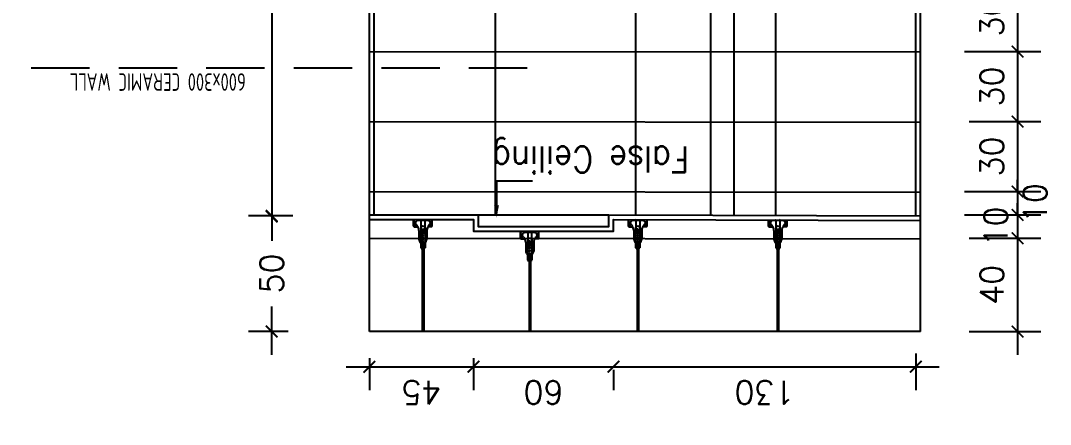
# Model space of a CAD drawing. Header units: centimetres. Extents: x -1797 to 2001, y -8788 to 1856.
# Drawn here: x -1098.6 to -657.5, y -4582.2 to -4409.1 of the extents above; entities that cross this region are included whole.
import ezdxf
from ezdxf.xclip import XClip

# ---------------------------------------------------------------- set-up
doc = ezdxf.new("R2010")
doc.units = ezdxf.units.CM
doc.header["$LTSCALE"] = 100
doc.header["$MEASUREMENT"] = 0
doc.header["$XCLIPFRAME"] = 0
doc.set_wipeout_variables(frame=1)
doc.header["$PDMODE"] = 35
doc.linetypes.add('A0-01 FLOOR PLANS$0$HIDDEN', pattern=[0.375, 0.25, -0.125])
doc.linetypes.add('HIDDEN', pattern=[0.375, 0.25, -0.125])
for name, color, linetype in [('A0-01 FLOOR PLANS$0$HIDDEN -03', 8, 'A0-01 FLOOR PLANS$0$HIDDEN'), ('CEILING', 161, 'Continuous'), ('CEILING HANGER', 8, 'Continuous'), ('DIM', 1, 'Continuous'), ('HATCH-1', 252, 'Continuous'), ('HIDDEN -03', 8, 'HIDDEN'), ('ID_Flooring_02', 127, 'Continuous'), ('TEXT', 3, 'Continuous'), ('Text-1', 3, 'Continuous'), ('WALL-01', 7, 'Continuous'), ('WALL-03', 2, 'Continuous'), ('WALL-04', 1, 'Continuous'), ('WALL-05', 8, 'Continuous')]:
    doc.layers.add(name, color=color, linetype=linetype)
doc.styles.add('HB25Small', font='ARCHSTYL.SHX', dxfattribs={"width": 0.8, "height": 2.5})
doc.styles.add('ISO', font='isocp2.shx', dxfattribs={"width": 0.8})
doc.styles.add('ROMANS', font='romans')
doc.dimstyles.new('AS-17-100', dxfattribs={"dimtxt": 10, "dimasz": 5, "dimexe": 10, "dimexo": 10, "dimgap": 6, "dimtad": 1, "dimtoh": 1, "dimdec": 0, "dimdsep": 46, "dimtxsty": 'ROMANS', "dimblk1": 'ARCHTICK', "dimblk2": 'ARCHTICK', "dimsah": 1, "dimcen": 25, "dimdle": 10, "dimclrd": 1, "dimclre": 1, "dimclrt": 2, "dimadec": 0, "dimazin": 0, "dimtfac": 1, "dimtdec": 0, "dimtofl": 0, "dimtmove": 2, "dimatfit": 3, "dimldrblk": 'ARCHTICK', "dimfxl": 1, "dimtolj": 1, "dimtzin": 0, "dimarcsym": 0})
doc.dimstyles.new('DIM DET', dxfattribs={"dimtxt": 0.05, "dimasz": 0.025, "dimexe": 0.025, "dimexo": 0.025, "dimgap": 0.025, "dimtad": 1, "dimzin": 0, "dimdsep": 46, "dimtxsty": 'ISO', "dimblk": 'ARCHTICK', "dimcen": 0.1, "dimdle": 0.025, "dimclrd": 15, "dimclre": 15, "dimclrt": 2, "dimadec": 0, "dimazin": 0, "dimtfac": 1, "dimtmove": 2, "dimatfit": 0, "dimldrblk": 'ARCHTICK', "dimfxl": 0.17, "dimtzin": 1, "dimarcsym": 0})

# ---------------------------------------------------------------- blocks, each defined once
blk = doc.blocks.new('A0-01 FLOOR PLANS')
at = {"layer": 'A0-01 FLOOR PLANS$0$HIDDEN -03'}
blk.add_line((-400, 753), (-400, 2648), dxfattribs=at)
blk = doc.blocks.new('SUP')
at = {"layer": 'CEILING HANGER', "extrusion": (-6.56544e-09, 1.61575e-05, 1)}
for p, q in [((-555.86, -4415.29, 0.02), (-555.86, -4347.85, 0.02)), ((-555.25, -4415.29, 0.02), (-555.25, -4347.85, 0.02)), ((-556.44, -4415.38, 0.02), (-556.44, -4413.19, 0.02)), ((-556.34, -4415.29, 0.02), (-554.71, -4415.29, 0.02)), ((-555.86, -4414.67, 0.02), (-555.86, -4414.7, 0.02)), ((-555.86, -4414.7, 0.02), (-555.84, -4414.74, 0.02)), ((-555.84, -4414.74, 0.02), (-555.82, -4414.77, 0.02)), ((-555.82, -4414.77, 0.02), (-555.79, -4414.79, 0.02)), ((-555.79, -4414.79, 0.02), (-555.75, -4414.82, 0.02)), ((-555.75, -4414.82, 0.02), (-555.71, -4414.84, 0.02)), ((-555.71, -4414.84, 0.02), (-555.66, -4414.85, 0.02)), ((-555.66, -4414.85, 0.02), (-555.61, -4414.86, 0.02)), ((-555.61, -4414.86, 0.02), (-555.56, -4414.86, 0.02)), ((-555.56, -4414.86, 0.02), (-555.5, -4414.86, 0.02)), ((-555.5, -4414.86, 0.02), (-555.45, -4414.85, 0.02)), ((-555.45, -4414.85, 0.02), (-555.4, -4414.84, 0.02)), ((-555.4, -4414.84, 0.02), (-555.36, -4414.82, 0.02)), ((-555.36, -4414.82, 0.02), (-555.32, -4414.79, 0.02)), ((-555.32, -4414.79, 0.02), (-555.29, -4414.77, 0.02)), ((-555.29, -4414.77, 0.02), (-555.27, -4414.74, 0.02)), ((-555.27, -4414.74, 0.02), (-555.26, -4414.7, 0.02)), ((-555.26, -4414.7, 0.02), (-555.25, -4414.67, 0.02)), ((-554.61, -4415.38, 0.02), (-554.61, -4413.19, 0.02)), ((-557.24, -4420.73, 0.02), (-557.24, -4417, 0.02)), ((-556.44, -4422.11, 0.02), (-556.44, -4415.38, 0.02)), ((-554.61, -4419.5, 0.02), (-556.44, -4419.5, 0.02)), ((-554.61, -4422.1, 0.02), (-554.61, -4415.38, 0.02)), ((-553.82, -4420.73, 0.02), (-553.82, -4417, 0.02)), ((-559.5, -4422.53, 0.02), (-559.5, -4426.15, 0.02)), ((-559.37, -4423.36, 0.02), (-559.5, -4423.36, 0.02)), ((-559.37, -4422.53, 0.02), (-559.37, -4426.15, 0.02)), ((-559.25, -4422.29, 0.02), (-557.67, -4422.29, 0.02)), ((-559.25, -4422.41, 0.02), (-557.74, -4422.41, 0.02)), ((-558.92, -4423.15, 0.02), (-558.92, -4423.41, 0.02)), ((-558.73, -4424.21, 0.02), (-558.9, -4423.57, 0.02)), ((-558.57, -4423.16, 0.02), (-558.6, -4423.08, 0.02)), ((-558.4, -4423.28, 0.02), (-558.4, -4423.28, 0.02)), ((-556.35, -4425.11, 0.02), (-556.35, -4421.21, 0.02)), ((-556.29, -4421.21, 0.02), (-556.35, -4421.21, 0.02)), ((-556.23, -4421.14, 0.02), (-556.23, -4420.6, 0.02)), ((-554.89, -4420.53, 0.02), (-556.17, -4420.53, 0.02)), ((-555.24, -4420.02, 0.02), (-555.82, -4420.02, 0.02)), ((-555.24, -4420.27, 0.02), (-555.82, -4420.27, 0.02)), ((-555.74, -4421.21, 0.02), (-555.77, -4420.78, 0.02)), ((-555.28, -4420.78, 0.02), (-555.77, -4420.78, 0.02)), ((-555.74, -4421.21, 0.02), (-555.31, -4421.21, 0.02)), ((-555.31, -4421.21, 0.02), (-555.28, -4420.78, 0.02)), ((-554.83, -4421.14, 0.02), (-554.83, -4420.6, 0.02)), ((-554.71, -4421.21, 0.02), (-554.77, -4421.21, 0.02)), ((-554.71, -4425.11, 0.02), (-554.71, -4421.21, 0.02)), ((-551.81, -4422.29, 0.02), (-553.39, -4422.29, 0.02)), ((-551.81, -4422.41, 0.02), (-553.32, -4422.41, 0.02)), ((-552.66, -4423.28, 0.02), (-552.66, -4423.28, 0.02)), ((-552.49, -4423.16, 0.02), (-552.46, -4423.08, 0.02)), ((-552.33, -4424.21, 0.02), (-552.15, -4423.57, 0.02)), ((-552.13, -4423.15, 0.02), (-552.13, -4423.41, 0.02)), ((-551.68, -4422.53, 0.02), (-551.68, -4426.15, 0.02)), ((-551.68, -4423.36, 0.02), (-551.56, -4423.36, 0.02)), ((-551.56, -4422.53, 0.02), (-551.56, -4426.15, 0.02)), ((-559.5, -4426.15, 0.02), (-559.5, -4427.62, 0.02)), ((-559.5, -4427.62, 0.02), (-559.37, -4427.62, 0.02)), ((-559.37, -4426.15, 0.02), (-559.37, -4427.62, 0.02)), ((-556.23, -4425.11, 0.02), (-557.55, -4425.11, 0.02)), ((-554.83, -4425.11, 0.02), (-556.23, -4425.11, 0.02)), ((-555.07, -4425.48, 0.02), (-555.99, -4425.48, 0.02)), ((-553.5, -4425.11, 0.02), (-554.83, -4425.11, 0.02)), ((-551.68, -4426.15, 0.02), (-551.68, -4427.62, 0.02)), ((-551.56, -4427.62, 0.02), (-551.68, -4427.62, 0.02)), ((-551.56, -4426.15, 0.02), (-551.56, -4427.62, 0.02))]:
    blk.add_line(p, q, dxfattribs=at)
at = {"layer": 'CEILING HANGER', "extrusion": (-6.56544e-09, 1.61575e-05, 1), "const_width": 0.244, "elevation": -0.07}
blk.add_lwpolyline([(-558.58, -4423.04, 1), (-559.07, -4423.04), (-559.07, -4423.22, 0.267949), (-558.99, -4423.35, -0.57735), (-558.99, -4423.61, 0.267949), (-559.07, -4423.75), (-559.07, -4424.04, 0.267949), (-558.99, -4424.17, -0.57735), (-558.99, -4424.43, 0.267949), (-559.07, -4424.56), (-559.07, -4424.85, 0.267949), (-558.99, -4424.98, -0.57735), (-558.99, -4425.25, 0.267949), (-559.07, -4425.38), (-559.07, -4425.7, 0.414214), (-558.92, -4425.85), (-558.23, -4425.85, 0.247529), (-558.1, -4425.78, -0.247529), (-557.98, -4425.72), (-557.55, -4425.72, -0.247529), (-557.43, -4425.78, 0.247529), (-557.3, -4425.85), (-555.79, -4425.85, 0.267949), (-555.66, -4425.77, -0.57735), (-555.4, -4425.77, 0.267949), (-555.26, -4425.85), (-553.76, -4425.85, 0.247529), (-553.63, -4425.78, -0.247529), (-553.51, -4425.72), (-553.08, -4425.72, -0.247529), (-552.95, -4425.78, 0.247529), (-552.83, -4425.85), (-552.14, -4425.85, 0.414214), (-551.99, -4425.7), (-551.99, -4425.38, 0.267949), (-552.07, -4425.25, -0.57735), (-552.07, -4424.98, 0.267949), (-551.99, -4424.85), (-551.99, -4424.56, 0.267949), (-552.07, -4424.43, -0.57735), (-552.07, -4424.17, 0.267949), (-551.99, -4424.04), (-551.99, -4423.75, 0.267949), (-552.07, -4423.61, -0.57735), (-552.07, -4423.35, 0.267949), (-551.99, -4423.22), (-551.99, -4423.04, 1), (-552.48, -4423.04)], format="xyb", dxfattribs=at)
at = {"layer": 'CEILING HANGER', "extrusion": (-6.56544e-09, 1.61575e-05, 1)}
for centre, radius in [((-555.53, -4417.24, -0.05), 0.342), ((-555.53, -4416.02, -0.05), 0.252), ((-555.53, -4418.46, -0.05), 0.252)]:
    blk.add_circle(centre, radius, dxfattribs=at)
for centre, radius, start, end in [((-554.37, -4417.4, -0.05), 2.89, 132.9462, 171.8788), ((-555.53, -4414.15, -0.05), 1.33, 104.5031, 133.577), ((-555.53, -4414.15, -0.05), 1.33, 46.3713, 77.9165), ((-556.68, -4417.4, -0.05), 2.89, 8.1212, 47.0538), ((-559.25, -4422.53, -0.05), 0.244, 90, 180), ((-559.25, -4422.53, -0.05), 0.122, 90, 180), ((-558.74, -4423.15, -0.05), 0.183, 102.9976, 180), ((-558.31, -4423.41, -0.05), 0.61, 180, 195), ((-557.47, -4423.62, -0.05), 1.37, 195, 270), ((-558.75, -4423.09, -0.05), 0.122, 77.0024, 102.9976), ((-558.77, -4423.15, -0.05), 0.183, 20, 77.0024), ((-558.4, -4423.1, -0.05), 0.183, 200, 270), ((-558.4, -4423.1, -0.05), 0.183, 270, 357.8496), ((-557.85, -4423.12, -0.05), 0.366, 135.5755, 177.8496), ((-560.29, -4420.73, -0.05), 3.05, 315.5755, 360), ((-555.53, -4421.14, -0.05), 1.33, 226.423, 313.6287), ((-556.29, -4421.14, -0.05), 0.061, 270, 360), ((-556.17, -4420.6, -0.05), 0.061, 90, 180), ((-555.82, -4420.14, -0.05), 0.122, 90, 270), ((-555.24, -4420.14, -0.05), 0.122, 270, 90), ((-554.89, -4420.6, -0.05), 0.061, 360, 90), ((-554.77, -4421.14, -0.05), 0.061, 180, 270), ((-550.77, -4420.73, -0.05), 3.05, 180, 224.4246), ((-553.58, -4423.62, -0.05), 1.37, 270, 345), ((-553.21, -4423.12, -0.05), 0.366, 2.1504, 44.4246), ((-552.66, -4423.1, -0.05), 0.183, 182.1504, 270), ((-552.66, -4423.1, -0.05), 0.183, 270, 340), ((-552.29, -4423.15, -0.05), 0.183, 102.9976, 160), ((-552.3, -4423.09, -0.05), 0.122, 77.0024, 102.9976), ((-552.32, -4423.15, -0.05), 0.183, 360, 77.0024), ((-552.74, -4423.41, -0.05), 0.61, 345, 360), ((-551.81, -4422.53, -0.05), 0.244, 360, 90), ((-551.81, -4422.53, -0.05), 0.122, 360, 90), ((-555.99, -4425.11, -0.05), 0.366, 180, 270), ((-555.07, -4425.11, -0.05), 0.366, 270, 360)]:
    blk.add_arc(centre, radius, start, end, dxfattribs=at)
blk = doc.blocks.new('FALSE CEILING')
at = {"xscale": -1}
for p in [(-1545.11, 4427.62, -0.02), (-1485.11, 4427.62, -0.02), (-1425.11, 4427.62, -0.02), (-1365.11, 4427.62, -0.02), (-1305.11, 4427.62, -0.02), (-1245.11, 4427.62, -0.02), (-1185.11, 4427.62, -0.02), (-1125.11, 4427.62, -0.02), (-1065.11, 4427.62, -0.02), (-1005.11, 4427.62, -0.02), (-945.11, 4427.62, -0.02), (-885.11, 4427.62, -0.02), (-825.11, 4427.62, -0.02), (-765.11, 4427.62, -0.02), (-705.11, 4427.62, -0.02), (-645.11, 4427.62, -0.02), (-585.11, 4427.62, -0.02), (-525.11, 4427.62, -0.02), (-465.11, 4427.62, -0.02), (-405.11, 4427.62, -0.02), (-345.11, 4427.62, -0.02), (-285.11, 4427.62, -0.02), (-225.11, 4427.62, -0.02), (-165.11, 4427.62, -0.02), (-105.11, 4427.62, -0.02), (-45.11, 4427.62, -0.02), (14.89, 4427.62, -0.02), (74.89, 4427.62, -0.02), (134.89, 4427.62, -0.02), (194.89, 4427.62, -0.02), (254.89, 4427.62, -0.02), (314.89, 4427.62, -0.02), (374.89, 4427.62, -0.02), (434.89, 4427.62, -0.02)]:
    blk.add_blockref('SUP', p, dxfattribs=at)
blk = doc.blocks.new('_ARCHTICK')
at = {"color": 0, "linetype": 'ByBlock', "const_width": 0.15}
blk.add_lwpolyline([(-0.5, -0.5), (0.5, 0.5)], dxfattribs=at)
blk = doc.blocks.new('*D689')
at = {"layer": 'Defpoints', "color": 0, "transparency": 16777216}
for p in [(-971.94, -4492.75, 0), (-991.05, -4542.38), (-973.94, -4542.38)]:
    blk.add_point(p, dxfattribs=at)
at = {"layer": 'DIM', "color": 1, "lineweight": -2, "transparency": 16777216}
for p, q in [((-991.05, -4482.75), (-991.05, -4503.47)), ((-981.94, -4492.75), (-1001.05, -4492.75)), ((-991.05, -4552.38), (-991.05, -4531.66)), ((-983.94, -4542.38), (-1001.05, -4542.38))]:
    blk.add_line(p, q, dxfattribs=at)
at = {"layer": 'DIM', "color": 1, "lineweight": -2, "transparency": 16777216, "xscale": 5, "yscale": 5, "zscale": 5}
for p, rotation in [((-991.05, -4492.75), 90), ((-991.05, -4542.38), 270)]:
    blk.add_blockref('_ARCHTICK', p, dxfattribs=dict(at, rotation=rotation))
at = {"layer": 'DIM', "color": 2, "transparency": 16777216, "insert": (-991.05, -4517.56), "char_height": 10, "attachment_point": 5, "rotation": 90, "style": 'ROMANS'}
blk.add_mtext('\\A1;50', dxfattribs=at)
blk = doc.blocks.new('*D695')
at = {"layer": 'Defpoints', "color": 0, "transparency": 16777216}
for p in [(-704.34, -4392.39), (-704.34, -4422.39), (-671.56, -4422.39)]:
    blk.add_point(p, dxfattribs=at)
at = {"layer": 'DIM', "color": 1, "lineweight": -2, "transparency": 16777216}
for p, q in [((-671.56, -4382.39), (-671.56, -4432.39)), ((-694.34, -4392.39), (-661.56, -4392.39)), ((-694.34, -4422.39), (-661.56, -4422.39))]:
    blk.add_line(p, q, dxfattribs=at)
at = {"layer": 'DIM', "color": 1, "lineweight": -2, "transparency": 16777216, "xscale": 5, "yscale": 5, "zscale": 5}
for p, rotation in [((-671.56, -4392.39), 90), ((-671.56, -4422.39), 270)]:
    blk.add_blockref('_ARCHTICK', p, dxfattribs=dict(at, rotation=rotation))
at = {"layer": 'DIM', "color": 2, "transparency": 16777216, "insert": (-682.56, -4407.39), "char_height": 10, "attachment_point": 5, "rotation": 90, "style": 'ROMANS'}
blk.add_mtext('\\A1;30', dxfattribs=at)
blk = doc.blocks.new('*D696')
at = {"layer": 'Defpoints', "color": 0, "transparency": 16777216}
for p in [(-704.34, -4422.39), (-702.34, -4452.38), (-671.56, -4452.38)]:
    blk.add_point(p, dxfattribs=at)
at = {"layer": 'DIM', "color": 1, "lineweight": -2, "transparency": 16777216}
for p, q in [((-671.56, -4412.39), (-671.56, -4462.38)), ((-694.34, -4422.39), (-661.56, -4422.39)), ((-692.34, -4452.38), (-661.56, -4452.38))]:
    blk.add_line(p, q, dxfattribs=at)
at = {"layer": 'DIM', "color": 1, "lineweight": -2, "transparency": 16777216, "xscale": 5, "yscale": 5, "zscale": 5}
for p, rotation in [((-671.56, -4422.39), 90), ((-671.56, -4452.38), 270)]:
    blk.add_blockref('_ARCHTICK', p, dxfattribs=dict(at, rotation=rotation))
at = {"layer": 'DIM', "color": 2, "transparency": 16777216, "insert": (-682.56, -4437.38), "char_height": 10, "attachment_point": 5, "rotation": 90, "style": 'ROMANS'}
blk.add_mtext('\\A1;30', dxfattribs=at)
blk = doc.blocks.new('*D697')
at = {"layer": 'Defpoints', "color": 0, "transparency": 16777216}
for p in [(-702.34, -4452.38), (-704.34, -4482.39), (-671.56, -4482.39)]:
    blk.add_point(p, dxfattribs=at)
at = {"layer": 'DIM', "color": 1, "lineweight": -2, "transparency": 16777216}
for p, q in [((-671.56, -4442.38), (-671.56, -4492.39)), ((-692.34, -4452.38), (-661.56, -4452.38)), ((-694.34, -4482.39), (-661.56, -4482.39))]:
    blk.add_line(p, q, dxfattribs=at)
at = {"layer": 'DIM', "color": 1, "lineweight": -2, "transparency": 16777216, "xscale": 5, "yscale": 5, "zscale": 5}
for p, rotation in [((-671.56, -4452.38), 90), ((-671.56, -4482.39), 270)]:
    blk.add_blockref('_ARCHTICK', p, dxfattribs=dict(at, rotation=rotation))
at = {"layer": 'DIM', "color": 2, "transparency": 16777216, "insert": (-682.56, -4467.38), "char_height": 10, "attachment_point": 5, "rotation": 90, "style": 'ROMANS'}
blk.add_mtext('\\A1;30', dxfattribs=at)
blk = doc.blocks.new('*D698')
at = {"layer": 'Defpoints', "color": 0, "transparency": 16777216}
for p in [(-704.34, -4482.39), (-704.34, -4492.38), (-671.56, -4492.38)]:
    blk.add_point(p, dxfattribs=at)
at = {"layer": 'DIM', "color": 1, "lineweight": -2, "transparency": 16777216}
for p, q in [((-671.56, -4482.39), (-671.56, -4477.39)), ((-694.34, -4482.39), (-661.56, -4482.39)), ((-694.34, -4492.38), (-661.56, -4492.38)), ((-671.56, -4492.38), (-671.56, -4497.38))]:
    blk.add_line(p, q, dxfattribs=at)
at = {"layer": 'DIM', "color": 1, "lineweight": -2, "transparency": 16777216, "xscale": 5, "yscale": 5, "zscale": 5}
for p, rotation in [((-671.56, -4482.39), 270), ((-671.56, -4492.38), 90)]:
    blk.add_blockref('_ARCHTICK', p, dxfattribs=dict(at, rotation=rotation))
at = {"layer": 'DIM', "color": 2, "transparency": 16777216, "insert": (-664.07, -4487.38), "char_height": 10, "attachment_point": 5, "rotation": 90, "style": 'ROMANS'}
blk.add_mtext('\\A1;10', dxfattribs=at)
blk = doc.blocks.new('*D699')
at = {"layer": 'Defpoints', "color": 0, "transparency": 16777216}
for p in [(-702.34, -4502.38), (-702.34, -4542.38), (-671.56, -4542.38)]:
    blk.add_point(p, dxfattribs=at)
at = {"layer": 'DIM', "color": 1, "lineweight": -2, "transparency": 16777216}
for p, q in [((-671.56, -4492.38), (-671.56, -4552.38)), ((-692.34, -4502.38), (-661.56, -4502.38)), ((-692.34, -4542.38), (-661.56, -4542.38))]:
    blk.add_line(p, q, dxfattribs=at)
at = {"layer": 'DIM', "color": 1, "lineweight": -2, "transparency": 16777216, "xscale": 5, "yscale": 5, "zscale": 5}
for p, rotation in [((-671.56, -4502.38), 90), ((-671.56, -4542.38), 270)]:
    blk.add_blockref('_ARCHTICK', p, dxfattribs=dict(at, rotation=rotation))
at = {"layer": 'DIM', "color": 2, "transparency": 16777216, "insert": (-682.56, -4522.38), "char_height": 10, "attachment_point": 5, "rotation": 90, "style": 'ROMANS'}
blk.add_mtext('\\A1;40', dxfattribs=at)
blk = doc.blocks.new('*D700')
at = {"layer": 'Defpoints', "color": 0, "transparency": 16777216}
for p in [(-704.34, -4492.38), (-702.34, -4502.38), (-671.56, -4502.38)]:
    blk.add_point(p, dxfattribs=at)
at = {"layer": 'DIM', "color": 1, "lineweight": -2, "transparency": 16777216}
for p, q in [((-671.56, -4492.38), (-671.56, -4487.38)), ((-694.34, -4492.38), (-661.56, -4492.38)), ((-692.34, -4502.38), (-661.56, -4502.38)), ((-671.56, -4502.38), (-671.56, -4507.38))]:
    blk.add_line(p, q, dxfattribs=at)
at = {"layer": 'DIM', "color": 1, "lineweight": -2, "transparency": 16777216, "xscale": 5, "yscale": 5, "zscale": 5}
for p, rotation in [((-671.56, -4492.38), 270), ((-671.56, -4502.38), 90)]:
    blk.add_blockref('_ARCHTICK', p, dxfattribs=dict(at, rotation=rotation))
at = {"layer": 'DIM', "color": 2, "transparency": 16777216, "insert": (-680.95, -4497.38), "char_height": 10, "attachment_point": 5, "rotation": 90, "style": 'ROMANS'}
blk.add_mtext('\\A1;10', dxfattribs=at)
blk = doc.blocks.new('*D702')
at = {"layer": 'Defpoints', "color": 0, "transparency": 16777216}
for p in [(-947.21, -4272.56, 0), (-991.05, -4493.11, 0), (-991.05, -4493.11)]:
    blk.add_point(p, dxfattribs=at)
at = {"layer": 'DIM', "color": 1, "lineweight": -2, "transparency": 16777216}
for p, q in [((-991.05, -4262.56), (-991.05, -4503.11)), ((-957.21, -4272.56), (-1001.05, -4272.56))]:
    blk.add_line(p, q, dxfattribs=at)
at = {"layer": 'DIM', "color": 1, "lineweight": -2, "transparency": 16777216, "xscale": 5, "yscale": 5, "zscale": 5}
for p, rotation in [((-991.05, -4272.56), 90), ((-991.05, -4493.11), 270)]:
    blk.add_blockref('_ARCHTICK', p, dxfattribs=dict(at, rotation=rotation))
at = {"layer": 'DIM', "color": 2, "transparency": 16777216, "insert": (-1002.05, -4382.83), "char_height": 10, "attachment_point": 5, "rotation": 90, "style": 'ROMANS'}
blk.add_mtext('\\A1;221', dxfattribs=at)
blk = doc.blocks.new('shower_d')
at = {"layer": 'HATCH-1'}
h = blk.add_hatch(dxfattribs=at)
h.set_pattern_fill('ANSI36', color=256, scale=10)
h.set_pattern_definition([(45, (32585.1079, -17820.0297), (0.662912607, 2.43067956), [3.125, -0.625, 0, -0.625])])
h.paths.add_polyline_path([(2434.18, -5355.46), (2444.18, -5355.46), (2444.18, -5365.46), (2434.18, -5365.46)])
at = {"layer": 'WALL-01'}
for p, q in [((2444.18, -5355.46), (2434.18, -5355.46)), ((2434.18, -5355.46), (2434.18, -5365.46)), ((2444.18, -5355.46), (2444.18, -5365.46))]:
    blk.add_line(p, q, dxfattribs=at)
at = {"layer": 'WALL-03'}
for p, q in [((2434.18, -5355.46), (2434.18, -5055.58)), ((2444.18, -5355.46), (2444.18, -5055.58))]:
    blk.add_line(p, q, dxfattribs=at)
at = {"layer": 'WALL-04'}
for p, q in [((2445.68, -5289.46), (2445.68, -5229.46)), ((2447.68, -5229.46), (2447.68, -5289.46)), ((2439.68, -5283.46), (2433.68, -5283.46)), ((2439.68, -5283.46), (2445.68, -5283.46)), ((2439.68, -5285.46), (2433.68, -5285.46)), ((2439.68, -5285.46), (2445.68, -5285.46)), ((2445.68, -5289.46), (2447.68, -5289.46)), ((2443.68, -5354.46), (2434.68, -5354.46)), ((2443.68, -5355.46), (2434.68, -5355.46))]:
    blk.add_line(p, q, dxfattribs=at)
for points in [[(2433.68, -5229.46), (2433.68, -5289.46), (2431.68, -5289.46), (2431.68, -5229.46)], [(2436.18, -5352.46), (2438.18, -5352.46), (2438.18, -5354.46), (2436.18, -5354.46)], [(2438.18, -5352.46), (2440.18, -5352.46), (2440.18, -5354.46), (2438.18, -5354.46)], [(2440.18, -5352.46), (2442.18, -5352.46), (2442.18, -5354.46), (2440.18, -5354.46)]]:
    blk.add_lwpolyline(points, close=True, dxfattribs=at)
for points in [[(2436.18, -5283.46), (2436.18, -5235.46)], [(2436.18, -5283.46), (2436.18, -5235.46)], [(2438.18, -5283.46), (2438.18, -5235.46)], [(2438.18, -5235.46), (2438.18, -5283.46)], [(2440.18, -5235.46), (2440.18, -5283.46)], [(2442.18, -5235.46), (2442.18, -5283.46)], [(2436.18, -5352.46), (2436.18, -5285.46)], [(2438.18, -5352.46), (2438.18, -5285.46)], [(2440.18, -5285.46), (2440.18, -5352.46)], [(2442.18, -5285.46), (2442.18, -5352.46)]]:
    blk.add_lwpolyline(points, dxfattribs=at)
for centre, start, end in [((2434.68, -5354.96), 90, 270), ((2443.68, -5354.96), 270, 90)]:
    blk.add_arc(centre, 0.5, start, end, dxfattribs=at)
at = {"layer": 'WALL-05'}
for p, q in [((2438.18, -5354.46), (2436.18, -5352.46)), ((2436.18, -5354.46), (2438.18, -5352.46)), ((2440.18, -5354.46), (2438.18, -5352.46)), ((2438.18, -5354.46), (2440.18, -5352.46)), ((2442.18, -5354.46), (2440.18, -5352.46)), ((2440.18, -5354.46), (2442.18, -5352.46))]:
    blk.add_line(p, q, dxfattribs=at)
for points in [[(2436.68, -5283.46), (2436.68, -5235.46)], [(2437.68, -5235.46), (2437.68, -5283.46)], [(2438.68, -5283.46), (2438.68, -5235.46)], [(2439.68, -5235.46), (2439.68, -5283.46)], [(2440.68, -5283.46), (2440.68, -5235.46)], [(2441.68, -5235.46), (2441.68, -5283.46)], [(2437.68, -5285.46), (2437.68, -5352.46), (2436.68, -5352.46), (2436.68, -5285.46)], [(2439.68, -5285.46), (2439.68, -5352.46), (2438.68, -5352.46), (2438.68, -5285.46)], [(2441.68, -5285.46), (2441.68, -5352.46), (2440.68, -5352.46), (2440.68, -5285.46)]]:
    blk.add_lwpolyline(points, dxfattribs=at)
blk.add_wipeout([(2433.68, -5229.46), (2433.68, -5289.46), (2431.68, -5289.46), (2431.68, -5229.46)]).dxf.layer = 'WALL-04'
blk = doc.blocks.new('*D744')
at = {"layer": 'Defpoints', "color": 0, "transparency": 16777216}
for p in [(-949.21, -4543.76), (-904.65, -4543.76), (-904.65, -4557.45)]:
    blk.add_point(p, dxfattribs=at)
at = {"layer": 'DIM', "color": 1, "lineweight": -2, "transparency": 16777216}
for p, q in [((-949.21, -4553.76), (-949.21, -4567.45)), ((-904.65, -4553.76), (-904.65, -4567.45)), ((-959.21, -4557.45), (-894.65, -4557.45))]:
    blk.add_line(p, q, dxfattribs=at)
at = {"layer": 'DIM', "color": 1, "lineweight": -2, "transparency": 16777216, "xscale": 5, "yscale": 5, "zscale": 5, "rotation": 180}
blk.add_blockref('_ARCHTICK', (-949.21, -4557.45), dxfattribs=at)
at = {"layer": 'DIM', "color": 1, "lineweight": -2, "transparency": 16777216, "xscale": 5, "yscale": 5, "zscale": 5}
blk.add_blockref('_ARCHTICK', (-904.65, -4557.45), dxfattribs=at)
at = {"layer": 'DIM', "color": 2, "transparency": 16777216, "insert": (-926.93, -4568.45), "char_height": 10, "attachment_point": 5, "rotation": 180, "style": 'ROMANS'}
blk.add_mtext('\\A1;45', dxfattribs=at)
blk = doc.blocks.new('*D745')
at = {"layer": 'Defpoints', "color": 0, "transparency": 16777216}
for p in [(-904.65, -4543.76), (-844.65, -4548.76), (-844.65, -4557.45)]:
    blk.add_point(p, dxfattribs=at)
at = {"layer": 'DIM', "color": 1, "lineweight": -2, "transparency": 16777216}
for p, q in [((-904.65, -4553.76), (-904.65, -4567.45)), ((-914.65, -4557.45), (-834.65, -4557.45)), ((-844.65, -4558.76), (-844.65, -4567.45))]:
    blk.add_line(p, q, dxfattribs=at)
at = {"layer": 'DIM', "color": 1, "lineweight": -2, "transparency": 16777216, "xscale": 5, "yscale": 5, "zscale": 5, "rotation": 180}
blk.add_blockref('_ARCHTICK', (-904.65, -4557.45), dxfattribs=at)
at = {"layer": 'DIM', "color": 1, "lineweight": -2, "transparency": 16777216, "xscale": 5, "yscale": 5, "zscale": 5}
blk.add_blockref('_ARCHTICK', (-844.65, -4557.45), dxfattribs=at)
at = {"layer": 'DIM', "color": 2, "transparency": 16777216, "insert": (-874.65, -4568.45), "char_height": 10, "attachment_point": 5, "rotation": 180, "style": 'ROMANS'}
blk.add_mtext('\\A1;60', dxfattribs=at)
blk = doc.blocks.new('*D746')
at = {"layer": 'Defpoints', "color": 0, "transparency": 16777216}
for p in [(-715.15, -4541.76), (-844.65, -4548.76), (-715.15, -4557.45)]:
    blk.add_point(p, dxfattribs=at)
at = {"layer": 'DIM', "color": 1, "lineweight": -2, "transparency": 16777216}
for p, q in [((-715.15, -4551.76), (-715.15, -4567.45)), ((-854.65, -4557.45), (-705.15, -4557.45)), ((-844.65, -4558.76), (-844.65, -4567.45))]:
    blk.add_line(p, q, dxfattribs=at)
at = {"layer": 'DIM', "color": 1, "lineweight": -2, "transparency": 16777216, "xscale": 5, "yscale": 5, "zscale": 5, "rotation": 180}
blk.add_blockref('_ARCHTICK', (-844.65, -4557.45), dxfattribs=at)
at = {"layer": 'DIM', "color": 1, "lineweight": -2, "transparency": 16777216, "xscale": 5, "yscale": 5, "zscale": 5}
blk.add_blockref('_ARCHTICK', (-715.15, -4557.45), dxfattribs=at)
at = {"layer": 'DIM', "color": 2, "transparency": 16777216, "insert": (-779.9, -4568.45), "char_height": 10, "attachment_point": 5, "rotation": 180, "style": 'ROMANS'}
blk.add_mtext('\\A1;130', dxfattribs=at)

msp = doc.modelspace()

# ---------------------------------------------------------------- linework, layer by layer
at = {"layer": 'CEILING'}
for points in [[(-949.21, -4492.38), (-902.65, -4492.38), (-902.65, -4497.38), (-846.65, -4497.38), (-846.65, -4492.38), (-713.15, -4492.77)], [(-949.21, -4494.38), (-904.65, -4494.38), (-904.65, -4499.38), (-844.65, -4499.38), (-844.65, -4494.38), (-713.15, -4494.78)]]:
    msp.add_lwpolyline(points, dxfattribs=at)
at = {"layer": 'ID_Flooring_02'}
for p, q in [((-775.15, -4492.38), (-775.15, -4182.38)), ((-895.15, -4492.38), (-895.15, -4277.42)), ((-835.15, -4492.38), (-835.15, -4277.42)), ((-949.21, -4422.38, 0), (-713.15, -4422.58)), ((-949.21, -4452.38, 0), (-713.15, -4452.58)), ((-949.21, -4482.38, 0), (-713.15, -4482.64, 0)), ((-949.21, -4502.38, 0), (-713.15, -4502.64, 0))]:
    msp.add_line(p, q, dxfattribs=at)
at = {"layer": 'TEXT', "color": 2}
msp.add_lwpolyline([(-879.38, -4477.91), (-894.74, -4477.91), (-894.74, -4491.62)], dxfattribs=at)
msp.add_lwpolyline([(-894.74, -4493.47, 0, 2.08, 0), (-894.74, -4488.26, 2.08, 2.08, 0)], format="xyseb", dxfattribs=at)
at = {"layer": 'WALL-01'}
for p, q in [((-949.21, -4542.38, 0), (-949.21, -4182.58, 0)), ((-713.15, -4542.38), (-713.15, -4182.38)), ((-713.15, -4542.38), (-949.21, -4542.38))]:
    msp.add_line(p, q, dxfattribs=at)
at = {"layer": 'WALL-03'}
msp.add_line((-902.65, -4492.38, 0), (-846.65, -4492.38, 0), dxfattribs=at)
at = {"layer": 'WALL-04'}
for p, q in [((-947.21, -4492.38, 0), (-947.21, -4182.58, 0)), ((-715.15, -4492.38), (-715.15, -4182.38))]:
    msp.add_line(p, q, dxfattribs=at)

# ---------------------------------------------------------------- block references
at = {"layer": 'CEILING HANGER'}
ref = msp.add_blockref('FALSE CEILING', (-1196.7, -4492.13, 0), dxfattribs=dict(at, xscale=-1, rotation=180))
XClip(ref).set_block_clipping_path([(238.0841531689, 2.2373224937), (312.3152302601, 50.248760368)])
ref = msp.add_blockref('FALSE CEILING', (-1104.66, -4492.13, 0), dxfattribs=dict(at, xscale=-1, rotation=180))
XClip(ref).set_block_clipping_path([(238.0841531689, 2.2373224937), (376.9155598896, 50.248760368)])
ref = msp.add_blockref('FALSE CEILING', (-1150.96, -4497.3, 0.02), dxfattribs=dict(at, xscale=-1, rotation=180))
XClip(ref).set_block_clipping_path([(238.0841531689, 2.2373224937), (314.2498166978, 45.0796076272)])
at = {"layer": 'ID_Flooring_02'}
ref = msp.add_blockref('A0-01 FLOOR PLANS', (-283.15, -6197.32), dxfattribs=at)
XClip(ref).set_block_clipping_path([(-673.8792147529, 1208), (-400, 1458)])

# ---------------------------------------------------------------- texts
at = {"layer": 'TEXT', "color": 3, "style": 'ROMANS', "width": 0.9}
msp.add_text('False Ceiling', height=11.1096, rotation=180, dxfattribs=at).set_placement((-812.24, -4463.11))
at = {"layer": 'Text-1', "color": 3, "style": 'HB25Small', "width": 0.8}
msp.add_text('600x300 CERAMIC WALL', height=7.5, rotation=179.9995, dxfattribs=at).set_placement((-1002.22, -4431.7, 0))

# ---------------------------------------------------------------- dimensions: what is measured, and where the dimension line sits
at = {"layer": 'DIM'}
for base, p1, p2, angle, picture, middle in [((-991.05, -4493.11), (-947.21, -4272.56, 0), (-991.05, -4493.11, 0), 270, '*D702', (-1002.05, -4382.83)), ((-671.56, -4422.39, 0), (-704.34, -4392.39, 0), (-704.34, -4422.39, 0), 270, '*D695', (-682.56, -4407.39, 0)), ((-671.56, -4452.38, 0), (-704.34, -4422.39, 0), (-702.34, -4452.38, 0), 270, '*D696', (-682.56, -4437.38, 0)), ((-671.56, -4482.39, 0), (-702.34, -4452.38, 0), (-704.34, -4482.39, 0), 270, '*D697', (-682.56, -4467.38, 0)), ((-671.56, -4542.38, 0), (-702.34, -4502.38, 0), (-702.34, -4542.38, 0), 270, '*D699', (-682.56, -4522.38, 0)), ((-715.14809502, -4557.45113869), (-844.64809502, -4548.76349219), (-715.14809502, -4541.76349219), 180, '*D746', (-779.89809502, -4568.45113869)), ((-904.65, -4557.45), (-949.21, -4543.76), (-904.65, -4543.76), 180, '*D744', (-926.93, -4568.45)), ((-844.65, -4557.45), (-904.65, -4543.76), (-844.65, -4548.76), 180, '*D745', (-874.65, -4568.45))]:
    dim = msp.add_linear_dim(base=base, p1=p1, p2=p2, angle=angle, dimstyle='AS-17-100', dxfattribs=at)
    dim.commit()
    dim.dimension.update_dxf_attribs({"geometry": picture, "text_midpoint": middle})
for base, p1, p2, picture, middle in [((-671.56, -4492.38, 0), (-704.34, -4482.39, 0), (-704.34, -4492.38, 0), '*D698', (-664.07, -4487.38, 0)), ((-991.05, -4542.38, 0), (-971.94, -4492.75), (-973.94, -4542.38, 0), '*D689', (-991.05, -4517.56, 0)), ((-671.56, -4502.38, 0), (-704.34, -4492.38, 0), (-702.34, -4502.38, 0), '*D700', (-680.95, -4497.38, 0))]:
    dim = msp.add_linear_dim(base=base, p1=p1, p2=p2, angle=270, dimstyle='AS-17-100', dxfattribs=at)
    dim.commit()
    dim.dimension.update_dxf_attribs({"geometry": picture, "text_midpoint": middle, "dimtype": 160})

# ---------------------------------------------------------------- leaders
at = {"layer": 'HIDDEN -03'}
msp.add_leader([(-881.58, -4429.53, 0), (-1098.6, -4429.53, 0)], dimstyle='DIM DET', override={"dimasz": 0.04, "dimtad": 0, "dimclrd": 251, "dimldrblk": 'Dot', "dimfxl": 0.1}, dxfattribs=at)

# ---------------------------------------------------------------- next in the draw order: block references
at = {"layer": 'WALL-01', "rotation": 180}
msp.add_blockref('shower_d', (1641.03, -9547.96), dxfattribs=at)

doc.saveas('drawing.dxf')
